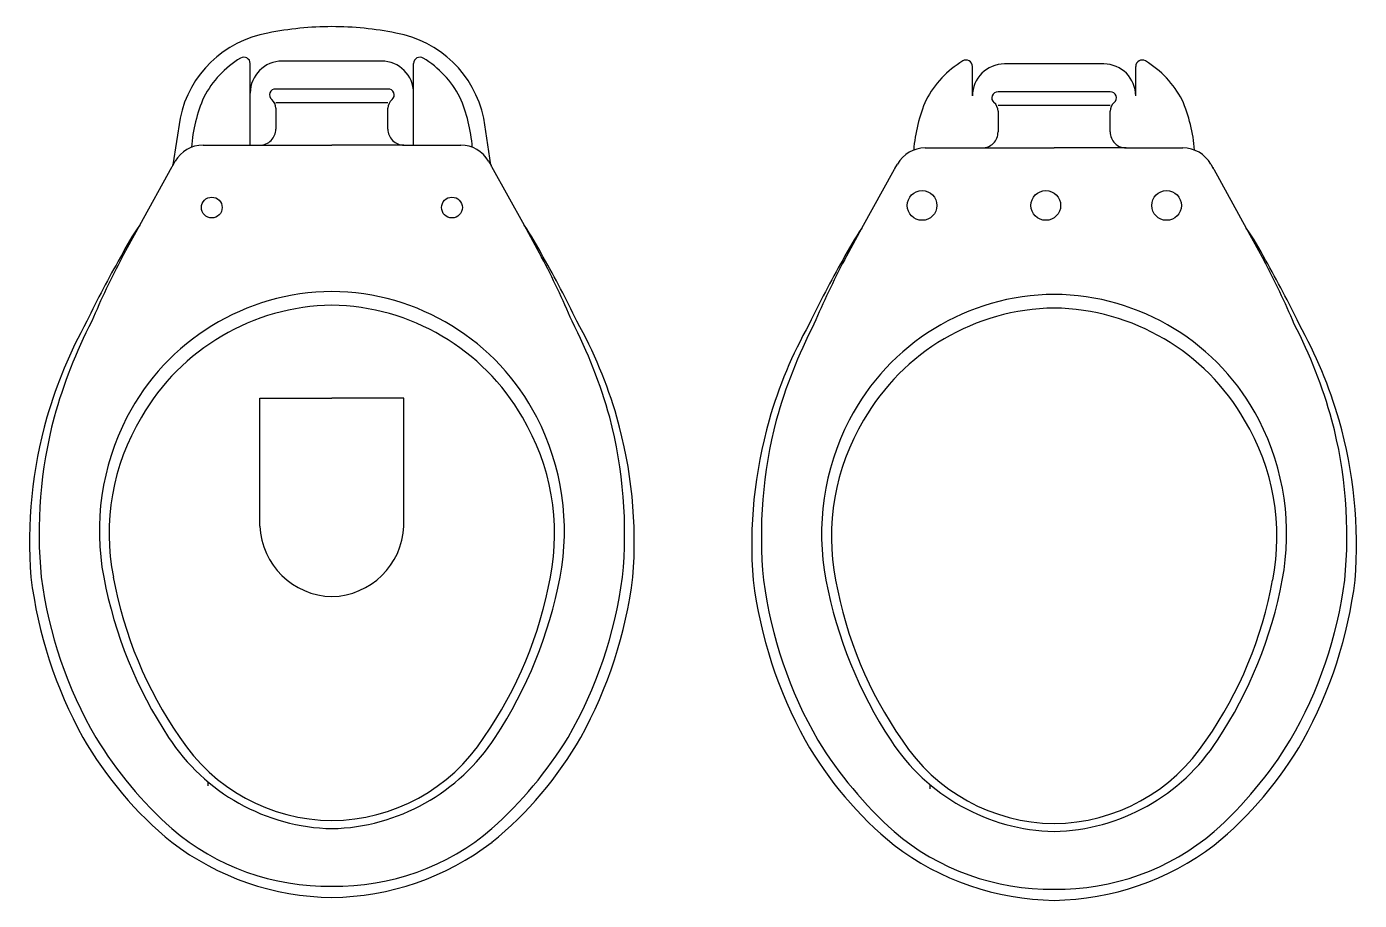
# Model space of a CAD drawing. Header units: millimetres. Extents: x 269.872 to 270.704, y 159.157 to 159.702.
import ezdxf

# ---------------------------------------------------------------- set-up
doc = ezdxf.new("R2010")
doc.units = ezdxf.units.MM

# ---------------------------------------------------------------- blocks, each defined once
blk = doc.blocks.new('A$C2FE64472')
for p, q in [((0.13763, 0.5025), (0.13763, 0.52094)), ((0.18863, 0.5225), (0.15763, 0.5225)), ((0.21963, 0.5225), (0.18863, 0.5225)), ((0.23963, 0.5025), (0.23963, 0.52094)), ((0.13763, 0.47), (0.13763, 0.5025)), ((0.18863, 0.505), (0.15363, 0.505)), ((0.22363, 0.505), (0.18863, 0.505)), ((0.23963, 0.47), (0.23963, 0.5025)), ((0.18863, 0.4965), (0.15363, 0.4965)), ((0.15363, 0.49299), (0.15363, 0.48)), ((0.22363, 0.4965), (0.18863, 0.4965)), ((0.22363, 0.48), (0.22363, 0.49299)), ((0.09379, 0.4869), (0.08934, 0.4577)), ((0.28793, 0.4577), (0.28348, 0.4869)), ((0.10815, 0.47), (0.14363, 0.47)), ((0.14363, 0.47), (0.18858, 0.47)), ((0.23363, 0.47), (0.18869, 0.47)), ((0.23363, 0.47), (0.26912, 0.47)), ((0.0892, 0.45716), (0.09078, 0.45993)), ((0.28648, 0.45993), (0.28807, 0.45716)), ((0.06863, 0.42), (0.08898, 0.45667)), ((0.28829, 0.45667), (0.30863, 0.42)), ((0.05763, 0.4), (0.06863, 0.42)), ((0.30863, 0.42), (0.31963, 0.4)), ((0.14363, 0.232), (0.14363, 0.312)), ((0.14363, 0.312), (0.18863, 0.312)), ((0.23363, 0.312), (0.18863, 0.312)), ((0.23363, 0.232), (0.23363, 0.312)), ((0.11126, 0.06975), (0.11126, 0.0722))]:
    blk.add_line(p, q)
for centre in [(0.11363, 0.431), (0.26363, 0.431)]:
    blk.add_circle(centre, 0.0065)
for centre, radius, start, end in [((0.18878, 0.3405), 0.2035, 90.04223, 101.37895), ((0.18848, 0.3405), 0.2035, 78.62105, 89.95777), ((0.16066, 0.47271), 0.06836, 100.13394, 168.01448), ((0.21661, 0.47271), 0.06836, 11.98552, 79.86606), ((0.13363, 0.52094), 0.004, 0, 121.37888), ((0.24363, 0.52094), 0.004, 58.62112, 180), ((0.16442, 0.47047), 0.06312, 121.3789, 152.10382), ((0.15763, 0.5025), 0.02, 90, 180), ((0.21963, 0.5025), 0.02, 0, 90), ((0.21285, 0.47047), 0.06312, 27.89618, 58.6211), ((0.19928, 0.46109), 0.09865, 156.76933, 175.60213), ((0.15337, 0.50131), 0.0037, 85.96153, 230.97521), ((0.22389, 0.50131), 0.0037, 309.02479, 94.03847), ((0.17798, 0.46109), 0.09865, 4.39787, 23.23067), ((0.14663, 0.49299), 0.007, 0, 50.97521), ((0.23063, 0.49299), 0.007, 129.02479, 180), ((0.14363, 0.48), 0.01, 269.99998, 360), ((0.23363, 0.48), 0.01, 180, 270.00002), ((0.10815, 0.45), 0.02, 90, 150.25512), ((0.26912, 0.45), 0.02, 29.74488, 90), ((0.08637, 0.45816), 0.003, 330.25512, 340.53653), ((0.08637, 0.45816), 0.003, 340.53653, 351.32683), ((0.29089, 0.45816), 0.003, 188.67317, 199.46347), ((0.29089, 0.45816), 0.003, 199.46347, 209.74488), ((0.19838, 0.32855), 0.15874, 144.82317, 153.24932), ((0.17888, 0.32855), 0.15874, 26.75068, 35.17683), ((0.55613, 0.11225), 0.57645, 150.05478, 154.54627), ((0.53813, 0.14725), 0.54292, 152.25498, 156.92959), ((-0.16087, 0.14725), 0.54292, 23.07041, 27.74502), ((-0.17887, 0.11225), 0.57645, 25.45373, 29.94522), ((0.18953, 0.23344), 0.14507, 90.35297, 152.68705), ((0.18774, 0.23344), 0.14507, 27.31295, 89.64703), ((0.19066, 0.2304), 0.13961, 90.83222, 150.09887), ((0.18661, 0.2304), 0.13961, 29.90113, 89.16778), ((0.2862, 0.22039), 0.28683, 150.87415, 163.88612), ((0.3226, 0.21418), 0.31922, 152.81858, 164.40417), ((0.05467, 0.21418), 0.31922, 15.59583, 27.18142), ((0.09107, 0.22039), 0.28683, 16.11388, 29.12585), ((0.28394, 0.22217), 0.28417, 164.10438, 184.47444), ((0.28844, 0.22782), 0.28268, 165.20509, 185.64706), ((0.19815, 0.22901), 0.15476, 152.69515, 190.80407), ((0.19117, 0.2272), 0.14167, 149.07776, 191.06975), ((0.1861, 0.2272), 0.14167, 348.93025, 30.92224), ((0.17912, 0.22901), 0.15476, 349.19593, 27.30485), ((0.08883, 0.22782), 0.28268, 354.35294, 14.79491), ((0.09333, 0.22217), 0.28417, 355.52556, 15.89562), ((0.18966, 0.23406), 0.04607, 182.55999, 268.7275), ((0.18761, 0.23406), 0.04607, 271.2725, 357.44001), ((0.27648, 0.23437), 0.27798, 187.10226, 208.90606), ((0.27493, 0.23527), 0.27011, 187.50305, 210.05301), ((0.31656, 0.25132), 0.27525, 190.74567, 213.35022), ((0.3042, 0.246), 0.25623, 190.34156, 214.73534), ((0.07306, 0.246), 0.25623, 325.26466, 349.65844), ((0.06071, 0.25132), 0.27525, 326.64978, 349.25433), ((0.10234, 0.23527), 0.27011, 329.94699, 352.49695), ((0.10078, 0.23437), 0.27798, 331.09394, 352.89774), ((0.23804, 0.21736), 0.23613, 209.80176, 230.74934), ((0.26046, 0.23448), 0.25727, 211.5144, 228.09674), ((0.19173, 0.1683), 0.12534, 213.01889, 268.58614), ((0.18975, 0.16282), 0.11482, 213.16729, 269.4429), ((0.18752, 0.16282), 0.11482, 270.5571, 326.83271), ((0.18554, 0.1683), 0.12534, 271.41386, 326.98111), ((0.13923, 0.21736), 0.23613, 309.25066, 330.19824), ((0.11681, 0.23448), 0.25727, 311.90326, 328.4856), ((0.18629, 0.15737), 0.15038, 229.50761, 270.89463), ((0.19098, 0.15737), 0.15038, 269.10537, 310.49239), ((0.19091, 0.16878), 0.1688, 232.70458, 269.22656), ((0.18636, 0.16878), 0.1688, 270.77344, 307.29542)]:
    blk.add_arc(centre, radius, start, end)
blk = doc.blocks.new('A$C30A66B34')
for p, q in [((0.13763, 0.5025), (0.13763, 0.52094)), ((0.18863, 0.5225), (0.15763, 0.5225)), ((0.21963, 0.5225), (0.18863, 0.5225)), ((0.23963, 0.5025), (0.23963, 0.52094)), ((0.18863, 0.505), (0.15363, 0.505)), ((0.22363, 0.505), (0.18863, 0.505)), ((0.18863, 0.4965), (0.15363, 0.4965)), ((0.15363, 0.49299), (0.15363, 0.48)), ((0.22363, 0.4965), (0.18863, 0.4965)), ((0.22363, 0.48), (0.22363, 0.49299)), ((0.10815, 0.47), (0.14363, 0.47)), ((0.14363, 0.47), (0.18858, 0.47)), ((0.23363, 0.47), (0.18869, 0.47)), ((0.23363, 0.47), (0.26912, 0.47)), ((0.0892, 0.45716), (0.09078, 0.45993)), ((0.28648, 0.45993), (0.28807, 0.45716)), ((0.06863, 0.42), (0.08898, 0.45667)), ((0.28829, 0.45667), (0.30863, 0.42)), ((0.05763, 0.4), (0.06863, 0.42)), ((0.30863, 0.42), (0.31963, 0.4)), ((0.11126, 0.06975), (0.11126, 0.0722))]:
    blk.add_line(p, q)
for centre in [(0.10616, 0.43408), (0.18345, 0.43408), (0.25886, 0.43408)]:
    blk.add_circle(centre, 0.00927)
for centre, radius, start, end in [((0.13363, 0.52094), 0.004, 0, 121.37888), ((0.24363, 0.52094), 0.004, 58.62112, 180), ((0.16442, 0.47047), 0.06312, 121.3789, 152.10382), ((0.15763, 0.5025), 0.02, 90, 180), ((0.21963, 0.5025), 0.02, 0, 90), ((0.21285, 0.47047), 0.06312, 27.89618, 58.6211), ((0.19928, 0.46109), 0.09865, 156.76933, 175.60213), ((0.15337, 0.50131), 0.0037, 85.96153, 230.97521), ((0.22389, 0.50131), 0.0037, 309.02479, 94.03847), ((0.17798, 0.46109), 0.09865, 4.39787, 23.23067), ((0.14663, 0.49299), 0.007, 0, 50.97521), ((0.23063, 0.49299), 0.007, 129.02479, 180), ((0.14363, 0.48), 0.01, 269.99998, 360), ((0.23363, 0.48), 0.01, 180, 270.00002), ((0.10815, 0.45), 0.02, 90, 150.25512), ((0.26912, 0.45), 0.02, 29.74488, 90), ((0.08637, 0.45816), 0.003, 330.25512, 340.53653), ((0.08637, 0.45816), 0.003, 340.53653, 351.32683), ((0.29089, 0.45816), 0.003, 188.67317, 199.46347), ((0.29089, 0.45816), 0.003, 199.46347, 209.74488), ((0.19838, 0.32855), 0.15874, 144.82317, 153.24932), ((0.17888, 0.32855), 0.15874, 26.75068, 35.17683), ((0.55613, 0.11225), 0.57645, 150.05478, 154.54627), ((0.53813, 0.14725), 0.54292, 152.25498, 156.92959), ((-0.16087, 0.14725), 0.54292, 23.07041, 27.74502), ((-0.17887, 0.11225), 0.57645, 25.45373, 29.94522), ((0.18953, 0.23344), 0.14507, 90.35297, 152.68705), ((0.18774, 0.23344), 0.14507, 27.31295, 89.64703), ((0.19066, 0.2304), 0.13961, 90.83222, 150.09887), ((0.18661, 0.2304), 0.13961, 29.90113, 89.16778), ((0.2862, 0.22039), 0.28683, 150.87415, 163.88612), ((0.3226, 0.21418), 0.31922, 152.81858, 164.40417), ((0.05467, 0.21418), 0.31922, 15.59583, 27.18142), ((0.09107, 0.22039), 0.28683, 16.11388, 29.12585), ((0.28394, 0.22217), 0.28417, 164.10438, 184.47444), ((0.28844, 0.22782), 0.28268, 165.20509, 185.64706), ((0.19815, 0.22901), 0.15476, 152.69515, 190.80407), ((0.19117, 0.2272), 0.14167, 149.07776, 191.06975), ((0.1861, 0.2272), 0.14167, 348.93025, 30.92224), ((0.17912, 0.22901), 0.15476, 349.19593, 27.30485), ((0.08883, 0.22782), 0.28268, 354.35294, 14.79491), ((0.09333, 0.22217), 0.28417, 355.52556, 15.89562), ((0.27648, 0.23437), 0.27798, 187.10226, 208.90606), ((0.27493, 0.23527), 0.27011, 187.50305, 210.05301), ((0.31656, 0.25132), 0.27525, 190.74567, 213.35022), ((0.3042, 0.246), 0.25623, 190.34156, 214.73534), ((0.07306, 0.246), 0.25623, 325.26466, 349.65844), ((0.06071, 0.25132), 0.27525, 326.64978, 349.25433), ((0.10234, 0.23527), 0.27011, 329.94699, 352.49695), ((0.10078, 0.23437), 0.27798, 331.09394, 352.89774), ((0.23804, 0.21736), 0.23613, 209.80176, 230.74934), ((0.26046, 0.23448), 0.25727, 211.5144, 228.09674), ((0.19173, 0.1683), 0.12534, 213.01889, 268.58614), ((0.18975, 0.16282), 0.11482, 213.16729, 269.4429), ((0.18752, 0.16282), 0.11482, 270.5571, 326.83271), ((0.18554, 0.1683), 0.12534, 271.41386, 326.98111), ((0.11681, 0.23448), 0.25727, 311.90326, 328.4856), ((0.13923, 0.21736), 0.23613, 309.25066, 330.19824), ((0.18629, 0.15737), 0.15038, 229.50761, 270.89463), ((0.19098, 0.15737), 0.15038, 269.10537, 310.49239), ((0.19091, 0.16878), 0.1688, 232.70458, 269.22656), ((0.18636, 0.16878), 0.1688, 270.77344, 307.29542)]:
    blk.add_arc(centre, radius, start, end)

msp = doc.modelspace()

# ---------------------------------------------------------------- block references
for name, p in [('A$C2FE64472', (269.87413, 159.15839)), ('A$C30A66B34', (270.32522, 159.1566))]:
    msp.add_blockref(name, p)

doc.saveas('drawing.dxf')
